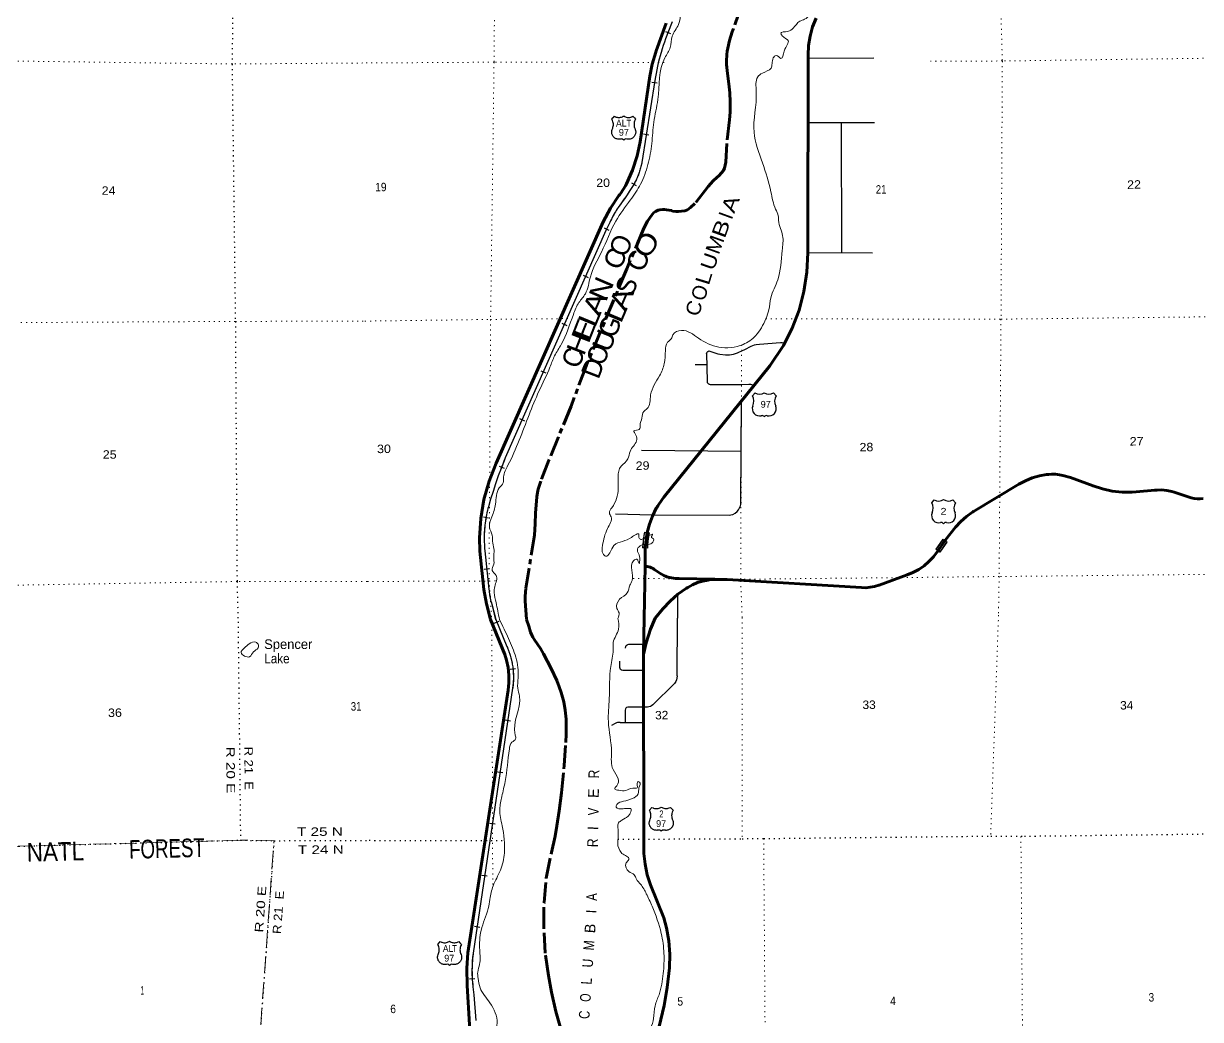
# Model space of a CAD drawing. Header units: feet. Extents: x -3 to 248627, y 0 to 184934.
# Drawn here: x 178981 to 203320, y 38384 to 58991 of the extents above; entities that cross this region are included whole.
import ezdxf
from ezdxf.enums import TextEntityAlignment as Align

# ---------------------------------------------------------------- set-up
doc = ezdxf.new("R2010")
doc.units = ezdxf.units.FT
doc.header["$LTSCALE"] = 70
doc.header["$PDMODE"] = 32
doc.header["$PDSIZE"] = 35
for name, pattern in [('DOT_DASHED', [7.7, 5, -1.2, 0.3, -1.2]), ('DOTTED', [1.5, 0.3, -1.2]), ('LONG_DASH_SHORT_DASH', [9.9, 6, -1.2, 1.5, -1.2])]:
    doc.linetypes.add(name, pattern=pattern)
for name, color, linetype, lineweight in [('11', 7, 'LONG_DASH_SHORT_DASH', 60), ('16', 7, 'Continuous', 25), ('20', 7, 'Continuous', 70), ('29', 7, 'Continuous', 25), ('34', 7, 'Continuous', 25), ('39', 7, 'Continuous', 13), ('44', 7, 'DOT_DASHED', 13), ('57', 7, 'Continuous', 13), ('6', 7, 'DOTTED', 25), ('7', 7, 'DOTTED', 13)]:
    doc.layers.add(name, color=color, linetype=linetype, lineweight=lineweight)
for name, color, linetype in [('12', 7, 'Continuous'), ('41', 7, 'Continuous'), ('55', 7, 'Continuous')]:
    doc.layers.add(name, color=color, linetype=linetype)

msp = doc.modelspace()

# ---------------------------------------------------------------- linework, layer by layer
at = {"layer": '11'}
for points in [[(194060.36, 60014.56), (193636.26, 58818.66), (193577.24, 58638.53), (193544.44, 58483.63)], [(193544.44, 58483.63), (193533.14, 58416.74), (193526.26, 58346.54), (193523.9, 58313.51), (193521.15, 58246.66), (193519.78, 58197.31), (193521.15, 58139.31), (193523.71, 58088.76), (193524.1, 58078.14), (193530.78, 58015.61), (193575.99, 57679.39), (193588.07, 57553.33), (193594.06, 57372.67), (193594.06, 57328.63), (193595.23, 57158.36), (193581.78, 56999.71), (193525.39, 56505.71), (193504.96, 56121.91), (193494.35, 56059.39), (193478.67, 55997.02), (193454.26, 55951.64), (193366.23, 55849.4), (193315.52, 55802.6), (193240.85, 55732.6), (193141.67, 55621.96), (192866.71, 55270.15), (192777.1, 55185.21), (192714.22, 55138.02), (192654.48, 55116), (192588.38, 55106.09), (192528.32, 55101.45), (192468.58, 55101.45), (192403.34, 55111.67), (192380.9, 55118.68), (192275.62, 55134.87), (192238.64, 55141.49), (192195.64, 55141.49), (192142.77, 55134.87), (192103.79, 55127.8), (192092.47, 55122.28), (192049.24, 55104.19), (192011.11, 55072.34), (191964.74, 55021.21), (191883.78, 54904.03), (191843.86, 54828.61), (191797.01, 54724.07)], [(191797.01, 54724.07), (191456.18, 53914.62), (190613.56, 51901.18), (190305.44, 51076.93)], [(190305.44, 51076.93), (189844.56, 49953.49), (189680.4, 49523.29), (189622.76, 49358.08), (189607.13, 49289.64), (189594.41, 49194.77), (189570.96, 48858.43), (189563.14, 48639.41), (189547.51, 48404.76), (189367.71, 47301.87), (189354.04, 47139.57), (189352.08, 47035.92), (189379.06, 46663.75)], [(189741.19, 40284.87), (189744.43, 40801.24), (189790.88, 41307.1), (189896.9, 41839.65), (189972.55, 42175.47), (190012.76, 42391.21), (190056.27, 42697.95), (190103.46, 43071.52), (190158.96, 43636.87), (190194.9, 44111.63), (190206.12, 44292.87), (190201.94, 44600.19), (190181.18, 44786.48), (190153.24, 44953.57), (190098.87, 45150.98), (190060.77, 45264.97), (190008.15, 45399.91), (189894.65, 45644.34), (189737.39, 45948.59), (189673.55, 46062.36), (189550.17, 46238.55), (189516.67, 46291.77), (189495.64, 46332.68), (189467.9, 46400.24), (189428.36, 46520.05), (189379.66, 46662)], [(190096.88, 38165.58), (189989.41, 38549.72), (189899.6, 38946.23), (189834.52, 39295.36), (189771.5, 39756.36), (189741.19, 40284.87)]]:
    msp.add_lwpolyline(points, dxfattribs=at)
at = {"layer": '16'}
for p, q in [((191392.96, 57077.4), (191392.37, 57076.98)), ((191392.65, 57077.18), (191392.37, 57076.98)), ((194056.61, 51288.04), (194107.92, 51346.8)), ((194299.68, 51352.77), (194299.4, 51352.57)), ((194491.77, 51346.89), (194543.16, 51288.04)), ((197764.67, 49076.09), (197815.98, 49134.85)), ((198007.74, 49140.82), (198007.46, 49140.62)), ((198199.83, 49134.94), (198251.22, 49076.09)), ((192169.45, 42779.1), (192168.86, 42778.68)), ((187792.04, 40002.3), (187791.45, 40001.88))]:
    msp.add_line(p, q, dxfattribs=at)
for points in [[(191149.31, 57012.15), (191171.04, 57037.03), (191179.09, 57046.24), (191200.9, 57071.22)], [(191154.22, 56800.49), (191165.11, 56825.95), (191171.06, 56844.24), (191175.9, 56866.97), (191178.35, 56890.08), (191178.36, 56913.33), (191175.94, 56936.44), (191171.12, 56959.18), (191163.95, 56981.29), (191161.4, 56987.03), (191149.31, 57012.15)], [(191200.9, 57071.22), (191225.85, 57059.5), (191235.62, 57055.74), (191254.02, 57050.8), (191272.85, 57047.81), (191291.88, 57046.8), (191310.91, 57047.79), (191329.74, 57050.76), (191348.15, 57055.68), (191365.94, 57062.51), (191382.93, 57071.15), (191392.34, 57076.96)], [(191392.96, 57077.4), (191409.48, 57067.6), (191426.75, 57059.67), (191444.75, 57053.59), (191463.29, 57049.43), (191482.16, 57047.22), (191501.16, 57047.01), (191520.07, 57048.77), (191538.7, 57052.51), (191556.84, 57058.17), (191559.74, 57059.42), (191584.74, 57071.3)], [(191584.74, 57071.3), (191606.57, 57046.3), (191614.3, 57037.45), (191636.39, 57012.15)], [(191636.39, 57012.15), (191624.42, 56987.45), (191617.63, 56969.55), (191611.71, 56947.07), (191608.17, 56924.1), (191607.05, 56900.88), (191608.37, 56877.68), (191612.1, 56854.74), (191618.21, 56832.31), (191620.7, 56825.91), (191631.51, 56800.42)], [(191330.58, 56599.67), (191306.57, 56596.08), (191300.6, 56595.58), (191284.75, 56595.9), (191269.03, 56597.89), (191253.6, 56601.5), (191238.63, 56606.71), (191224.29, 56613.45), (191210.73, 56621.66), (191198.1, 56631.23), (191186.54, 56642.08), (191176.18, 56654.07), (191167.13, 56667.08), (191159.49, 56680.97), (191153.35, 56695.58), (191148.76, 56710.75), (191145.79, 56726.32), (191144.45, 56742.11), (191144.78, 56757.96), (191146.76, 56773.68), (191147.29, 56775.95), (191154.22, 56800.49)], [(191631.51, 56800.42), (191638.33, 56775.91), (191639.5, 56770.36), (191641.13, 56754.6), (191641.11, 56738.75), (191639.42, 56722.99), (191636.1, 56707.49), (191631.18, 56692.43), (191624.71, 56677.96), (191616.77, 56664.25), (191607.43, 56651.44), (191596.81, 56639.68), (191585.01, 56629.09), (191572.17, 56619.8), (191558.44, 56611.89), (191543.95, 56605.47), (191528.87, 56600.6), (191513.36, 56597.33), (191497.59, 56595.7), (191481.74, 56595.72), (191478.74, 56596.04), (191454.94, 56599.7)], [(191392.87, 56578.36), (191367.73, 56599.03), (191366.9, 56599.4), (191361.65, 56601.12), (191356.57, 56602.21), (191330.58, 56599.67)], [(191454.94, 56599.7), (191428.74, 56602.1), (191427.51, 56601.93), (191422.18, 56600.58), (191417.73, 56598.93), (191392.87, 56578.36)], [(191925.8, 42713.85), (191947.53, 42738.73), (191955.58, 42747.94), (191977.39, 42772.92)], [(191930.71, 42502.19), (191941.6, 42527.65), (191947.55, 42545.94), (191952.39, 42568.67), (191954.84, 42591.78), (191954.85, 42615.03), (191952.43, 42638.14), (191947.61, 42660.88), (191940.44, 42682.99), (191937.89, 42688.73), (191925.8, 42713.85)], [(191977.39, 42772.92), (192002.34, 42761.2), (192012.11, 42757.44), (192030.51, 42752.5), (192049.34, 42749.51), (192068.37, 42748.5), (192087.4, 42749.49), (192106.23, 42752.46), (192124.64, 42757.38), (192142.43, 42764.21), (192159.42, 42772.85), (192168.83, 42778.66)], [(192169.45, 42779.1), (192185.97, 42769.3), (192203.24, 42761.37), (192221.24, 42755.29), (192239.78, 42751.13), (192258.65, 42748.92), (192277.65, 42748.71), (192296.56, 42750.47), (192315.19, 42754.21), (192333.33, 42759.87), (192336.23, 42761.12), (192361.23, 42773)], [(192361.23, 42773), (192383.06, 42748), (192390.79, 42739.15), (192412.88, 42713.85)], [(192412.88, 42713.85), (192400.91, 42689.15), (192394.12, 42671.25), (192388.2, 42648.77), (192384.66, 42625.8), (192383.54, 42602.58), (192384.86, 42579.38), (192388.59, 42556.44), (192394.7, 42534.01), (192397.19, 42527.61), (192408, 42502.12)], [(192107.07, 42301.37), (192083.06, 42297.78), (192077.09, 42297.28), (192061.24, 42297.6), (192045.52, 42299.59), (192030.09, 42303.2), (192015.12, 42308.41), (192000.78, 42315.15), (191987.22, 42323.36), (191974.59, 42332.93), (191963.03, 42343.78), (191952.67, 42355.77), (191943.62, 42368.78), (191935.98, 42382.67), (191929.84, 42397.28), (191925.25, 42412.45), (191922.28, 42428.02), (191920.94, 42443.81), (191921.27, 42459.66), (191923.25, 42475.38), (191923.78, 42477.65), (191930.71, 42502.19)], [(192408, 42502.12), (192414.82, 42477.61), (192415.99, 42472.06), (192417.62, 42456.3), (192417.6, 42440.45), (192415.91, 42424.69), (192412.59, 42409.19), (192407.67, 42394.13), (192401.2, 42379.66), (192393.26, 42365.95), (192383.92, 42353.14), (192373.3, 42341.38), (192361.5, 42330.79), (192348.66, 42321.5), (192334.93, 42313.59), (192320.44, 42307.17), (192305.36, 42302.3), (192289.85, 42299.03), (192274.08, 42297.4), (192258.23, 42297.42), (192255.23, 42297.74), (192231.43, 42301.4)], [(192169.36, 42280.06), (192144.22, 42300.73), (192143.39, 42301.1), (192138.14, 42302.82), (192133.06, 42303.91), (192107.07, 42301.37)], [(192231.43, 42301.4), (192205.23, 42303.8), (192204, 42303.63), (192198.67, 42302.28), (192194.22, 42300.63), (192169.36, 42280.06)], [(187548.39, 39937.05), (187570.12, 39961.93), (187578.17, 39971.14), (187599.98, 39996.12)], [(187553.3, 39725.39), (187564.19, 39750.85), (187570.14, 39769.14), (187574.98, 39791.87), (187577.43, 39814.98), (187577.44, 39838.23), (187575.02, 39861.34), (187570.2, 39884.08), (187563.03, 39906.19), (187560.48, 39911.93), (187548.39, 39937.05)], [(187599.98, 39996.12), (187624.93, 39984.4), (187634.7, 39980.64), (187653.1, 39975.7), (187671.93, 39972.71), (187690.96, 39971.7), (187709.99, 39972.69), (187728.82, 39975.66), (187747.23, 39980.58), (187765.02, 39987.41), (187782.01, 39996.05), (187791.42, 40001.86)], [(187792.04, 40002.3), (187808.56, 39992.5), (187825.83, 39984.57), (187843.83, 39978.49), (187862.37, 39974.33), (187881.24, 39972.12), (187900.24, 39971.91), (187919.15, 39973.67), (187937.78, 39977.41), (187955.92, 39983.07), (187958.82, 39984.32), (187983.82, 39996.2)], [(187983.82, 39996.2), (188005.65, 39971.2), (188013.38, 39962.35), (188035.47, 39937.05)], [(188035.47, 39937.05), (188023.5, 39912.35), (188016.71, 39894.45), (188010.79, 39871.97), (188007.25, 39849), (188006.13, 39825.78), (188007.45, 39802.58), (188011.18, 39779.64), (188017.29, 39757.21), (188019.78, 39750.81), (188030.59, 39725.32)], [(187729.66, 39524.57), (187705.65, 39520.98), (187699.68, 39520.48), (187683.83, 39520.8), (187668.11, 39522.79), (187652.68, 39526.4), (187637.71, 39531.61), (187623.37, 39538.35), (187609.81, 39546.56), (187597.18, 39556.13), (187585.62, 39566.98), (187575.26, 39578.97), (187566.21, 39591.98), (187558.57, 39605.87), (187552.43, 39620.48), (187547.84, 39635.65), (187544.87, 39651.22), (187543.53, 39667.01), (187543.86, 39682.86), (187545.84, 39698.58), (187546.37, 39700.85), (187553.3, 39725.39)], [(188030.59, 39725.32), (188037.41, 39700.81), (188038.58, 39695.26), (188040.21, 39679.5), (188040.19, 39663.65), (188038.5, 39647.89), (188035.18, 39632.39), (188030.26, 39617.33), (188023.79, 39602.86), (188015.85, 39589.15), (188006.51, 39576.34), (187995.89, 39564.58), (187984.09, 39553.99), (187971.25, 39544.7), (187957.52, 39536.79), (187943.03, 39530.37), (187927.95, 39525.5), (187912.44, 39522.23), (187896.67, 39520.6), (187880.82, 39520.62), (187877.82, 39520.94), (187854.02, 39524.6)], [(187791.95, 39503.26), (187766.81, 39523.93), (187765.98, 39524.3), (187760.73, 39526.02), (187755.65, 39527.11), (187729.66, 39524.57)], [(187854.02, 39524.6), (187827.82, 39527), (187826.59, 39526.83), (187821.26, 39525.48), (187816.81, 39523.83), (187791.95, 39503.26)]]:
    msp.add_lwpolyline(points, dxfattribs=at)
for centre, radius, start, end in [((193863.63, 51177.41), 222.05, 332.97043, 29.75871), ((194199, 51504.46), 182.07, 239.97227, 303.45418), ((194400.78, 51503.96), 181.52, 236.33975, 300.08743), ((194400.77, 51504.46), 182.07, 236.54582, 236.59441), ((194736.13, 51177.41), 222.05, 150.24129, 207.02957), ((194202.82, 51022.51), 151.42, 159.09177, 283.81923), ((194396.94, 51022.51), 151.42, 256.18077, 20.90823), ((197571.69, 48965.46), 222.05, 332.97043, 29.75871), ((197907.06, 49292.51), 182.07, 239.97227, 303.45418), ((198108.84, 49292.01), 181.52, 236.33975, 300.08743), ((198108.83, 49292.51), 182.07, 236.54582, 236.59441), ((198444.19, 48965.46), 222.05, 150.24129, 207.02957), ((197910.88, 48810.56), 151.42, 159.09177, 283.81923), ((198105, 48810.56), 151.42, 256.18077, 20.90823)]:
    msp.add_arc(centre, radius, start, end, dxfattribs=at)
for centre, major_axis, start_param, end_param in [((194258.16, 50823.69), (-19.56, 51.67), 4.95877769, 6.28318531), ((194341.61, 50823.69), (19.56, 51.67), 0, 1.32637542), ((197966.22, 48611.74), (-19.56, 51.67), 4.95877769, 6.28318531), ((198049.67, 48611.74), (19.56, 51.67), 0, 1.32637542)]:
    msp.add_ellipse(centre, major_axis=major_axis, ratio=0.929097, start_param=start_param, end_param=end_param, dxfattribs=at)
at = {"layer": '20'}
msp.add_line((191814.12, 46684.33), (191834.89, 47760.65), dxfattribs=at)
for points in [[(188635.39, 46657.51), (188553.16, 46984.71), (188501.11, 47279.89), (188418, 48070.29), (188410.48, 48349.3), (188435.21, 48747.02), (188501.37, 49139.97), (188608.24, 49523.85), (188754.66, 49894.46), (190970.03, 54885.6), (191118.24, 55167.06), (191295.01, 55431.41), (191313.77, 55456.25), (191330.01, 55481.41), (191428.81, 55634.47), (191451.24, 55674.6), (191576.48, 55959.43), (191671.26, 56255.8), (191731.97, 56543.99), (191932.76, 57898.42), (191980.39, 58149.95), (192054.05, 58395.12), (192066.34, 58428.63), (192268.93, 58995.27)], [(191834.89, 47760.65), (191839.63, 48132.5), (191858.68, 48312.82), (191877.52, 48460.9), (191923.08, 48633.62), (191986.44, 48800.64), (192066.92, 48960.12), (192067.24, 48960.67), (192081.8, 48985.61), (192098.96, 49010.67), (192191.16, 49145.31), (192225.29, 49188.59), (194417.79, 51909.33), (194697.01, 52327.37), (194877.08, 52685.97), (195018.68, 53061.43), (195120.25, 53449.63), (195180.69, 53846.32), (195199.34, 54247.16), (195197.96, 54329.81), (195206.81, 58336.44), (195217.36, 58533.45), (195248.44, 58728.28), (195299.72, 58918.79), (195370.63, 59102.89)], [(193319.47, 47485.28), (193403.67, 47489.5), (193530.61, 47485.73), (196307.83, 47320.24), (196400.01, 47318.06), (196491.91, 47325.52), (196582.53, 47342.54), (196670.87, 47368.95), (196674.26, 47370.16), (197251.77, 47580.69), (197375.34, 47632.03), (197492.87, 47696), (197603.07, 47771.91), (197704.73, 47858.92), (197796.74, 47956.08), (197875.7, 48058.86), (198039.04, 48292.87), (198048.6, 48306.56), (198254.83, 48567.68), (198361.91, 48686.18), (198480.79, 48792.84), (198610.17, 48886.49), (198625.79, 48896.46), (199561.06, 49459.39), (199698.72, 49532.02), (199843.21, 49589.85), (199992.95, 49632.26), (200133.3, 49656.54), (200158.14, 49660.16), (200183.3, 49662.29), (200241.1, 49667.2), (200324.18, 49665.54), (200406.63, 49655.21), (200473.13, 49640.33), (200629.8, 49595.12), (201099.64, 49423.45), (201295.64, 49359.95), (201497.2, 49317.28), (201702.12, 49295.92), (201908.14, 49296.09), (201987.27, 49301.9), (202376.27, 49336.11), (202401.41, 49338.32), (202426.27, 49338.68), (202512.09, 49339.91), (202622.47, 49329.91), (202731.2, 49308.43), (202775.65, 49296.16), (203130.85, 49176.36), (203190.75, 49163.76), (203251.64, 49157.49), (203312.86, 49157.62), (203373.72, 49164.14)], [(193319.47, 47485.28), (193269.47, 47493.32), (192542.96, 47505.67), (192463.15, 47508.06), (192384.02, 47518.78), (192309.12, 47537.07), (192284.04, 47544.82), (192259.12, 47555.66), (192223.51, 47571.14), (192139.69, 47616.78), (192055.08, 47675.05), (192025.53, 47695.57), (191998.9, 47714.07), (191970.49, 47729.67), (191940.59, 47742.22), (191909.55, 47751.58), (191877.71, 47757.65), (191845.4, 47760.35), (191834.89, 47760.65)], [(192044.47, 46686.26), (192204.58, 46880.2), (192351.46, 47039.9), (192514.23, 47183.37), (192691.11, 47309.04), (192715.43, 47324.23), (192815.64, 47378.55), (192920.97, 47422.1), (193030.29, 47454.39), (193142.37, 47475.09), (193160.82, 47477.34), (193319.47, 47485.28)], [(186214.5, 31915.08), (186545.2, 32506.04), (186646.52, 32726.22), (186724.26, 32955.78), (186775.81, 33181.94), (187059.09, 34813.76), (187111.93, 35060.7), (187190.28, 35300.76), (187220.89, 35376.34), (188115.63, 37700.77), (188162.15, 37851.15), (188192.69, 38005.56), (188206.93, 38162.32), (188207.09, 38272.7), (188152.91, 39090.52), (188145.5, 39445.24), (188170.16, 39760.36), (189002.46, 45197.36), (189018.72, 45352.49), (189018.68, 45508.47), (189002.33, 45663.59), (188969.86, 45816.14), (188931.57, 45937.81), (188635.39, 46657.51)], [(191800.59, 45934.89), (191859.44, 46179.7), (191948.74, 46459.75), (192044.47, 46686.26)], [(191800.59, 45934.89), (191801.04, 45959.89), (191814.12, 46684.33)], [(191277.82, 34672.19), (192227.73, 38675.21), (192294.72, 39042.85), (192341.34, 39455.86), (192348.91, 39733.11), (192327.46, 40009.63), (192277.22, 40282.39), (192219.12, 40488.38), (191945.09, 41168.9), (191878.1, 41379.8), (191833.52, 41596.54), (191811.85, 41816.75), (191809.85, 41943.8), (191800.59, 45934.89)]]:
    msp.add_lwpolyline(points, dxfattribs=at)
at = {"layer": '29'}
for p, q in [((195203.47, 58274.03), (196565.16, 58279.15)), ((195203.74, 56944.97), (196581.84, 56940.19)), ((195887.66, 56942.6), (195894.55, 54252.25)), ((195197.8, 54256.21), (196540.82, 54248.58)), ((193108.2, 52164.15), (193116.13, 51588.71)), ((193112.28, 51928.06), (192872.71, 51926.65)), ((193816.25, 49088.58), (193827.04, 51177.16)), ((191763.07, 50163.3), (193822.09, 50144.79)), ((192503.92, 47175.75), (192506.24, 46690.22)), ((191802.02, 46143.63), (191491.23, 46139.34)), ((191314.98, 45667.3), (191312.56, 45797.24)), ((191797.5, 45607.87), (191375.76, 45604.42)), ((191316.15, 44531.59), (191802.24, 44527.51))]:
    msp.add_line(p, q, dxfattribs=at)
for points in [[(193108.2, 52164.15), (193114.98, 52186.85), (193131.51, 52205.22), (193149.88, 52216.25), (193175.59, 52214.41), (193339.04, 52159.28), (193377.61, 52151.93), (193498.82, 52139.06), (193579.63, 52137.23), (193662.27, 52150.09), (193744.92, 52175.82), (193774.3, 52188.68), (193901.03, 52249.33), (194031.42, 52315.49), (194099.38, 52341.22), (194130.6, 52350.41), (194200.39, 52357.76), (194635.65, 52392.67), (194666.87, 52390.84), (194723.78, 52380.67)], [(193116.13, 51588.71), (193120.95, 51565.68), (193127.38, 51553.73), (193136.1, 51545.46), (193144.83, 51538.11), (193158.6, 51530.76), (193167.78, 51527.09), (193183.41, 51524.81)], [(193183.41, 51524.81), (193833.95, 51524.39), (193981.54, 51526.95)], [(193981.54, 51526.95), (194012.15, 51526.17), (194038.78, 51521.58), (194062.65, 51515.14), (194089.28, 51502.28)], [(193571.38, 48818.79), (193609.92, 48823.74), (193646.65, 48834.76), (193700.82, 48858.65), (193738.48, 48891.74), (193766.94, 48932.16), (193786.23, 48967.08), (193804.59, 49009.35), (193811.94, 49038.76), (193816.25, 49088.58)], [(191223.74, 48844.87), (191983.15, 48825.8), (193571.38, 48818.79)], [(192495.77, 45494.32), (192495.77, 45494.32), (192506.24, 46690.22)], [(191491.23, 46139.34), (191472.18, 46135.3), (191461.9, 46130.73), (191442.48, 46118.15), (191437.91, 46111.3), (191429.92, 46098.72), (191420.9, 46068.17)], [(191375.76, 45604.42), (191348.81, 45612.92), (191329.39, 45626.63), (191320.25, 45642.64), (191314.98, 45667.3)], [(192495.77, 45494.32), (192491.68, 45443.16), (192483.11, 45408.29), (192471.12, 45376.86), (192441.98, 45335.13), (191996.49, 44893.91), (191966.8, 44873.35), (191943.94, 44861.91), (191914.25, 44852.77), (191886.82, 44848.19), (191478.23, 44845.09), (191453.9, 44840.2), (191436.76, 44827.61), (191427.63, 44811.62), (191421.63, 44780.82), (191419.99, 44530.72)], [(191316.15, 44531.59), (191283.13, 44529.86), (191261.42, 44525.29), (191242, 44519.57), (191213.45, 44507), (191141.18, 44468.2)]]:
    msp.add_lwpolyline(points, dxfattribs=at)
at = {"layer": '34', "lineweight": 13}
for p, q in [((192381.62, 58990.63), (192259.16, 58674.12)), ((192036.41, 57812.25), (191766.9, 56116.46)), ((188519.44, 48083.75), (188605.21, 47284.83)), ((188662.7, 46973.82), (188744.1, 46655.47)), ((188745.59, 46658.94), (188975.61, 46102.6)), ((189095.22, 45237.75), (188277.87, 39757.58))]:
    msp.add_line(p, q, dxfattribs=at)
at = {"layer": '34'}
for p, q in [((192256.93, 58823.86), (192360.09, 58783.95)), ((191977.05, 57779.61), (192086.29, 57762.25)), ((191804.05, 56707.69), (191913.29, 56690.32)), ((191555.33, 55691.7), (191651.77, 55637.54)), ((190989.09, 54764.06), (191088.54, 54715.65)), ((190555.55, 53781.21), (190656.69, 53736.44)), ((190113.66, 52789.4), (190214.81, 52744.63)), ((189682.05, 51807.89), (189783.2, 51763.12)), ((189240.17, 50816.08), (189341.31, 50771.31)), ((188815.66, 49829.08), (188918.66, 49788.76)), ((188490.08, 48782.72), (188599.15, 48764.3)), ((188506.8, 47700.3), (188616.78, 47712.11)), ((188715.23, 46585.64), (188817.45, 46627.9)), ((189045.99, 45629.99), (189155.87, 45642.62)), ((188943.11, 44580.56), (189052.51, 44564.25)), ((188780.36, 43507.04), (188889.76, 43490.72)), ((188624.77, 42446.17), (188734.17, 42429.86)), ((188462.02, 41372.65), (188571.42, 41356.33)), ((188306.44, 40311.78), (188415.84, 40295.46)), ((188203.23, 39221.81), (188313.62, 39228.68))]:
    msp.add_line(p, q, dxfattribs=at)
for points in [[(192394.31, 59024.14), (192382.65, 58990.25), (192260.19, 58673.73), (192235.9, 58606.58), (192211.56, 58536.36), (192188.37, 58465.1), (192166.5, 58394.08), (192145.85, 58322.44), (192126.82, 58250.13), (192108.69, 58178.1), (192091.77, 58105.47), (192076.49, 58032.17), (192062.1, 57959.16), (192048.98, 57885.96), (192037.5, 57812.08), (191767.98, 56116.27), (191765.32, 56101.9), (191760.35, 56077.52), (191754.99, 56053.36), (191749.26, 56029.11), (191743.04, 56005.16), (191736.43, 55981.12), (191729.33, 55957.38), (191721.93, 55933.67), (191714.15, 55910.19), (191705.86, 55886.68), (191697.1, 55863.49), (191688.09, 55840.45), (191678.56, 55817.38), (191668.76, 55794.66), (191658.51, 55772.05), (191647.71, 55749.62), (191636.74, 55727.46), (191625.33, 55705.4), (191613.36, 55683.54), (191601.23, 55661.93), (191588.73, 55640.55), (191575.68, 55619.35), (191520.98, 55534.23), (191464.54, 55448.89), (191406.67, 55364.57), (191346.55, 55281.16), (191338.17, 55270.2), (191317.21, 55241.8), (191297, 55213.06), (191277.15, 55184.17), (191257.7, 55154.65), (191238.88, 55125.09), (191220.54, 55095.09), (191202.83, 55064.58), (191185.59, 55034.09), (191168.81, 55003.18), (191152.7, 54971.74), (191137.03, 54940.34), (191121.92, 54908.69), (191107.45, 54876.5), (191026.27, 54709.73), (188942.96, 50003.32), (188918.44, 49941.89), (188857.53, 49786.25), (188799.13, 49628.92), (188744.17, 49469.61), (188691.32, 49310.7), (188641.24, 49151.02), (188594.61, 48989.37), (188585.62, 48955.04), (188575.22, 48912.54), (188565.36, 48869.58), (188556.52, 48826.73), (188548.22, 48783.41), (188540.93, 48740.21), (188534.16, 48696.8), (188528.13, 48653.47), (188522.91, 48609.72), (188518.7, 48566.06), (188514.98, 48522.46), (188512.06, 48478.43), (188509.87, 48434.71), (188508.46, 48390.84), (188508.07, 48346.81), (188508.16, 48303.08), (188509.02, 48259.16)], [(188509.02, 48259.19), (188510.91, 48215.12), (188513.28, 48171.37), (188516.4, 48127.69), (188520.53, 48083.86), (188606.3, 47284.95), (188609.38, 47255.44), (188613.16, 47223.9), (188617.53, 47192.32), (188622.63, 47160.77), (188628.06, 47129.48), (188634.05, 47098.17), (188640.79, 47066.87), (188647.85, 47035.84), (188655.43, 47004.97), (188663.76, 46974.1), (188744.99, 46658.45)], [(188745.02, 46658.36), (188976.62, 46103.03), (188987.67, 46077.76), (188998.1, 46052.35), (189008.09, 46026.76), (189017.85, 46000.9), (189026.98, 45974.92), (189035.61, 45948.89), (189044.01, 45922.59), (189051.77, 45896.17), (189059.04, 45869.71), (189065.94, 45842.92), (189072.27, 45816.23), (189078.33, 45789.4), (189083.8, 45762.31), (189088.7, 45735.32), (189093.19, 45708.14), (189097.31, 45680.98), (189100.86, 45653.56), (189103.99, 45626.3), (189106.56, 45598.78), (189108.7, 45571.44), (189110.41, 45543.89), (189111.56, 45516.44), (189112.21, 45488.94), (189112.51, 45461.45), (189112.16, 45433.86), (189111.47, 45406.28), (189110.22, 45378.8), (189108.61, 45351.33), (189106.3, 45323.89), (189103.63, 45296.48), (189100.55, 45269.23), (189096.98, 45241.91), (189096.31, 45237.58), (188278.96, 39757.43), (188276.89, 39741.3), (188271.14, 39693.15), (188266.31, 39644.55), (188262.57, 39596.08), (188259.38, 39547.68), (188257.1, 39498.82), (188255.61, 39450.34), (188254.98, 39401.69), (188255.5, 39352.89), (188256.53, 39304.42), (188258.43, 39255.79), (188261.47, 39207), (188265.03, 39158.57), (188269.42, 39110.23), (188274.95, 39061.74), (188291.89, 38893.01), (188337.64, 38362.56)]]:
    msp.add_lwpolyline(points, dxfattribs=at)
at = {"layer": '34', "lineweight": 13}
for points in [[(191106.45, 54876.97), (191025.27, 54710.19), (188941.95, 50003.75)], [(188273.86, 39061.62), (188290.79, 38892.91), (188336.54, 38362.49)]]:
    msp.add_lwpolyline(points, dxfattribs=at)
for centre, radius, start, end in [((196262.53, 57179.73), 4273.19, 159.53026, 171.48778), ((190368.75, 56372.1), 1421.33, 328.04918, 349.63861), ((186600.63, 58743.3), 5873.44, 323.88947, 327.87439), ((192949.94, 54060.78), 2016.09, 142.72454, 156.11899), ((197847.08, 46377.42), 9615.17, 157.84294, 164.23579), ((191023.59, 48334.88), 2516.71, 164.91964, 185.72677), ((190424.34, 47460.28), 1827.57, 185.50887, 195.43688), ((187535.1, 45462.68), 1576.25, 351.79597, 23.95231), ((191043.42, 39393.66), 2789.39, 172.50337, 186.83638)]:
    msp.add_arc(centre, radius, start, end, dxfattribs=at)
at = {"layer": '39'}
for points in [[(199597.54, 67325.31), (199319.05, 66651.84), (199259.32, 66493.71), (199157.69, 66431.53), (199030.38, 66340.71), (198987.87, 66235.25), (198920.6, 66165.61), (198891.27, 65995.92), (198854.16, 65809.99), (198804.02, 65680.23), (198710.35, 65505.4), (198758.26, 65292.75), (198809.86, 65100.3), (198772.28, 64942.56), (198403.73, 64118.5), (198066.15, 63605.12), (197772.3, 63124.73), (197296.41, 62455.89), (197056.93, 62093.25), (196905, 61792.55), (196838.82, 61658.48), (196726.09, 61656.53), (196678.13, 61635.56), (196728.56, 61511.56), (196788.14, 61323.28), (196726.4, 61165.12), (196566.96, 60832.06), (195978.63, 60145.17), (195574.5, 59755.51), (195472.5, 59596.65), (195350.03, 59457.58), (195242.04, 59177.78), (195134.99, 59079.25), (195035.03, 59037.24), (194900.48, 58897.96), (194780.87, 58827.41), (194644.61, 58788.8), (194669.65, 58736.87), (194792.07, 58642.32), (194711.3, 58419.38), (194645.39, 58269.2), (194543.72, 58327.86), (194486.17, 58278.53), (194439.48, 58064.23), (194259.96, 57964.45), (194164.64, 57886.27), (194133.55, 57583.63), (194087.48, 56740.99), (194263.37, 56107.61), (194438.7, 55506.45), (194533.37, 55149.6), (194588.03, 55013.6), (194593.64, 54921.05), (194636.84, 54748.6), (194679.57, 54604.33), (194668.74, 54293.99), (194578.37, 53688.23), (194435.72, 53315.18), (194395.61, 53068.78), (194330.33, 52882.36), (194118.89, 52528.27), (193864.19, 52350.65), (193357.76, 52293.54), (192939.81, 52479.64), (192586.69, 52642.7), (192411.06, 52551.04), (192376.2, 52469.88), (192300.94, 52396.07), (192255.51, 52226.11), (192231.99, 51951.8), (192135.52, 51704.42), (191949, 51306.44), (191873.34, 51019.15), (191805.8, 50965.61), (191769.88, 50828.04), (191730.14, 50678.32), (191715.48, 50593.47), (191603.24, 50563.33), (191645, 50475.44), (191659.14, 50354.85), (191525.89, 50139.06), (191480.22, 49983.19), (191337.86, 49829.67), (191281.26, 49369.5), (191147.07, 48972.43), (191096.51, 48866.83), (191130.09, 48786.85), (191057.78, 48539.89), (190954.97, 48191.71), (190965.97, 48018.69), (191019.13, 47971.28), (191188.54, 48191.73), (191368.33, 48275.4), (191552.15, 48359.14), (191647.74, 48421.22), (191695.84, 48434.14), (191705.2, 48357.77)], [(192594.65, 59919.97), (192624.8, 59869.55), (192586.27, 59530.53), (192527.01, 58967.4), (192394.65, 58725.7), (192354.37, 58495.51), (192245.05, 58284), (192098.68, 57419.48), (192014.1, 56946.74), (191973.19, 56511.01), (191892.09, 56070.56), (191741.49, 55667.04), (191528.56, 55339.02), (191231.4, 54903.08), (190932.23, 54261.47), (190703.34, 53749.98), (190599.17, 53399.66), (190466.81, 53218.39), (190351.72, 52970.93), (190099.95, 52350.85), (189964.72, 52117.78), (189866.88, 51878.96), (189640.22, 51383.25), (189435.11, 50894.33), (188997.83, 49849.55), (188909.28, 49610.36), (188899.33, 49485.32), (188820.52, 49383.26), (188741.67, 49047.57), (188665.61, 48784.43), (188616.97, 48566.08), (188672.05, 48405.91), (188682.98, 48236.93), (188713.56, 48096.48), (188704.15, 47939.22), (188706.41, 47806.34), (188672.37, 47676.86), (188753.36, 47571.5), (188724.59, 47341.31), (188716.41, 47218.43), (188753.36, 47010.42), (188822.86, 46659.45)], [(191787.58, 48213.32), (191760.27, 48197.6), (191676.97, 48123.66), (191686.25, 48051.31), (191724.61, 47927.11), (191710.35, 47818.11), (191664.56, 47905.93), (191596.6, 47876.56), (191559.63, 47682.57), (191567.36, 47465.2), (191520.69, 47367.72), (191466.94, 47213.72), (191308.17, 47078.05), (191251, 46887.74), (191296.86, 46795.89), (191272.8, 46680.2)], [(191705.2, 48357.77), (191746.14, 48318.2), (191799.71, 48334.62)], [(191799.71, 48334.62), (191966.66, 48418.09), (191990.21, 48425.23), (191967.01, 48354.25), (192007.75, 48326.76), (192008.44, 48286.49), (191787.57, 48213.32)], [(188822.86, 46659.45), (189011.54, 46264.8), (189161.1, 45879.88), (189210.62, 45455.44), (189201.28, 45235.75), (189237.51, 45071.01), (189148.96, 44268.15), (189158, 44187.68), (189082.41, 44122.28), (189027.87, 43980.59), (188939.72, 43306.65), (188873.16, 42999.62), (188830.22, 42733.18), (188878.71, 42391.32), (188925.93, 41827.85), (188841.87, 41472.26), (188693.08, 41148.09), (188624.16, 40869.24), (188590.32, 40679.45), (188443.1, 40228.39), (188416.02, 39819.12), (188411.37, 39524.32), (188373.49, 39364.66), (188381.61, 39234.76), (188421.66, 39041.6), (188626.61, 38729.89), (188772.65, 38304.64), (188708.05, 38001.66), (188710.75, 37784.13), (188621.97, 37484.88), (188475.35, 37309.81), (188405.28, 37123.61), (188398.84, 36994.6), (188240.3, 36807.3), (188132.18, 36608.53), (188161.32, 36367.16), (188162.15, 35976.36), (187996.05, 35750.69), (187735.96, 35644.71), (187599.65, 35610.78), (187516.66, 35492.91), (187310.81, 34906.15), (187166.22, 34243.6), (187144.95, 34013.69), (187283.17, 33894.54), (187535.52, 33651.91), (187733.48, 33255.51), (187765.36, 32955.75), (187807.24, 32821.3), (187753.85, 32586.96), (187731.98, 32405.38), (187591.6, 32375.43), (187488.15, 32285.51), (187344.3, 32211.19), (186967.46, 32115.85), (186714.91, 32050.26), (186566.74, 32000.07), (186443.81, 31859.54), (186321.79, 31646.5), (186217.83, 31516.46)], [(191272.8, 46680.2), (191285.36, 46458.29), (191176.17, 46182.96), (191174.05, 46029.83), (191126.06, 45684.76), (191094.09, 45021.6), (191075.87, 44545.95), (191140.12, 43906.15), (191172.65, 43554.02), (191279.57, 43363.98), (191249.18, 43220.57), (191205.77, 43153.55), (191290.57, 43126.4), (191435.42, 43120.15), (191579.57, 43170.29), (191672.01, 43175.47), (191671.1, 43247.98), (191694.53, 43304.68), (191718.76, 43296.92), (191708.19, 43175.92), (191693.66, 43050.84), (191566.17, 42954.58), (191387.91, 42897.97), (191249.96, 42833.8), (191238.63, 42775.24), (191379.76, 42744.76), (191484.26, 42750.09), (191540.6, 42746.77), (191529.74, 42649.94), (191482.24, 42588.91), (191354.57, 42506.74), (191286.84, 42455.54), (191281.27, 42256.03), (191267.99, 42030.25), (191338.73, 41839.75), (191428.01, 41774.39), (191497.07, 41718.84), (191485.56, 41674.38), (191436.12, 41607.28), (191500.47, 41444.91), (191609.89, 41377.78), (191655.22, 41289.71), (191741.02, 41182), (191860.08, 40986.06), (191979.94, 40725.67), (192169.9, 40163.98), (192225.32, 39749.69), (192210.37, 39334.52), (192123.32, 38896.29), (192041.71, 38667.64), (192008.77, 38405.35), (191873.39, 37972.56), (191802.57, 37846.78), (191713.81, 37869.85), (191609.36, 37860.5), (191574.73, 37735.17), (191595.93, 37646.79), (191668.66, 37619.5), (191720.98, 37616.12), (191745.91, 37551.97), (191774.71, 37499.95), (191752.36, 37356.64), (191664.56, 36978.84), (191562.21, 36800.29), (191535.77, 36662.98), (191411.17, 36657.4), (191373.06, 36487.71), (191360.78, 36181.36), (191242.51, 35990.52), (191112.47, 35775.37), (191109.9, 35658.5), (191038.87, 35548.83), (190988.2, 35419.28), (191045.85, 35311.21), (190924.3, 35059.9), (190854.63, 34841.47), (190941.22, 34669.3), (190979.96, 34464.31), (190886.96, 34181.13), (190685.05, 33924.79), (190630.11, 33815.32), (190596.72, 33589.29), (190500.25, 33261.74), (190445.16, 33164.36), (190360.12, 33211.65), (190309.45, 33082.09), (190200.97, 32750.37), (190234.29, 32658.11), (190298.77, 32646.83), (190268.41, 32501.41), (190277.95, 32380.66), (190216.17, 32174.41), (190079.39, 31854.42), (190050.62, 31580.1), (189996.13, 31434.38), (189797.89, 31206.29), (189691.57, 31023.66)], [(183834.11, 46146.48), (183785.08, 46191.97), (183646.94, 46153.42), (183545.8, 46067.17), (183478.95, 45975.45), (183552.55, 45904.2), (183657.37, 45889.84), (183736.09, 45993.84), (183831.33, 46071.94), (183840.68, 46114.38), (183834.11, 46146.48)]]:
    msp.add_spline(points, degree=3, dxfattribs=at)
at = {"layer": '44'}
msp.add_lwpolyline([(155329.96, 9773.19), (157417.62, 9991.69), (162635.17, 10580.2), (167856.13, 11205.01), (168064.61, 15827.2), (168204.21, 20478.43), (168109.95, 22872.78), (167250.13, 25463.73), (167250.13, 25463.73), (172748.67, 25485.14), (178327.83, 25616.62), (178461.54, 30982.51), (183890.88, 29847.08), (183860.87, 35187.9), (183847.79, 37732.78), (184161.37, 42082.9), (183467.3, 42093.45), (178881.61, 41968.51), (178135.7, 41952.01), (178034.76, 46571.29)], dxfattribs=at)
at = {"layer": '55'}
msp.add_point((197915.37, 48069.73), dxfattribs=at)
at = {"layer": '57'}
for p, q in [((191822.62, 48466.94), (191926.41, 48449.57)), ((197850.07, 48115.93), (197994.46, 48320.02)), ((197935.78, 48055.29), (198080.17, 48259.38)), ((197994.46, 48320.02), (198080.17, 48259.38)), ((191890.4, 48136.39), (191784.18, 48143.09)), ((197935.78, 48055.29), (197850.07, 48115.93))]:
    msp.add_line(p, q, dxfattribs=at)
for points in [[(191822.62, 48466.94), (191809.9, 48396.2), (191795.34, 48285.64), (191784.18, 48143.09)], [(191792.79, 48150.56), (191803.3, 48284.8), (191817.81, 48394.97), (191829.09, 48457.73), (191917.1, 48443)], [(191917.1, 48443), (191905.63, 48379.16), (191892.73, 48284.06), (191884.13, 48192.21), (191882.66, 48144.89), (191792.79, 48150.56)], [(191926.41, 48449.57), (191913.53, 48377.91), (191900.68, 48283.15), (191892.12, 48191.71), (191890.4, 48136.39)]]:
    msp.add_lwpolyline(points, dxfattribs=at)
msp.add_lwpolyline([(197861.22, 48117.84), (197996.37, 48308.86), (198069.01, 48257.46), (197933.86, 48066.44)], close=True, dxfattribs=at)
at = {"layer": '6'}
for p, q in [((183416.84, 46614.44), (183467.3, 42093.45)), ((186130.51, 42090.74), (188911.7, 42086.32))]:
    msp.add_line(p, q, dxfattribs=at)
for points in [[(183329.86, 61103.51), (183293.54, 58153.47), (183361.06, 52827.27), (183396.24, 47444.68), (183416.84, 46614.44)], [(191272.29, 42113.71), (193840.63, 42124.71), (194286.98, 42128.25), (198981.55, 42178.62), (199681.24, 42176.48), (204203, 42232.3), (204934.83, 42232.57), (209404.14, 42295.01), (210170.1, 42299.74), (214806.19, 42363.48), (215546.19, 42360.6), (217150.84, 42423.33)], [(155111.49, 41537.45), (156643.26, 41572.76), (157570.37, 41578.18), (162101.2, 41615.63), (162984.15, 41616.29), (167456.03, 41691.02), (168270.25, 41712.67), (172787.8, 41822.39), (173587.98, 41841.8), (178135.7, 41952.01), (178881.61, 41968.51), (183467.3, 42093.45), (184161.37, 42082.9), (186130.51, 42090.74)], [(184161.37, 42082.9), (183847.79, 37732.78), (183860.87, 35187.9), (183890.88, 29847.08), (183806.97, 27161.84), (183911.19, 24532.09), (183932.7, 24280.18)]]:
    msp.add_lwpolyline(points, dxfattribs=at)
at = {"layer": '7'}
for p, q in [((188738.99, 47456.69), (186086.3, 47446.88)), ((199144.17, 46747.87), (198981.55, 42178.62)), ((188665.54, 46657.76), (188684.77, 41119.41)), ((193841.42, 46701.65), (193840.63, 42124.71))]:
    msp.add_line(p, q, dxfattribs=at)
for points in [[(199051.12, 66357.6), (199068.85, 63606.38), (199222.99, 58215.59), (199195.09, 52874.01), (199156.84, 47548.36), (199144.17, 46747.87)], [(188727.64, 60215.47), (188710.93, 58190.55), (188640.41, 52868.37), (188607.5, 47466.28), (188665.54, 46657.76)], [(216996.53, 58449.58), (215182.55, 58419.61), (209871.59, 58263.14), (204535.4, 58287.5), (199222.99, 58215.59), (197734.82, 58211.56)], [(185997.77, 58173.98), (183293.54, 58153.47), (177862.48, 58227.25), (175137.89, 58272.22), (172458.31, 58172.96), (167102.56, 58118.04), (161792.85, 58125.76), (156530.66, 58005.86), (154998.25, 58002.61)], [(192227.96, 58186.75), (188710.93, 58190.55), (185997.77, 58173.98)], [(194329, 52879.28), (199195.09, 52874.01), (204487.57, 52933.48), (209820.69, 52852.68), (215154.99, 53057.89), (217048.04, 53099.45)], [(155036.1, 52498.29), (156493.62, 52522.1), (161843.85, 52627.03), (167175.95, 52684.31), (172584.57, 52742.32), (177982.14, 52798.18), (183361.06, 52827.27), (186041.84, 52833.92)], [(186041.84, 52833.92), (188640.41, 52868.37), (190316.67, 52887.19)], [(193841.42, 46701.65), (193811.96, 47492), (193832.72, 52337.58)], [(217099.68, 47736.66), (215097.23, 47695.65), (209795.58, 47583.65), (204455.43, 47603.91), (199156.84, 47548.36), (193811.96, 47492), (191574.11, 47509.43)], [(186086.3, 47446.88), (183396.24, 47444.68), (178026.9, 47357.41), (172618.16, 47247.37), (167210.94, 47125.56), (161840.11, 47068.2), (156475.35, 47024.95), (155073.86, 47008.22)], [(194286.98, 42128.25), (194337.5, 35311.89), (194363.5, 29983.91), (194385.14, 24682.08), (194461.6, 19338.62), (194527.95, 13999.06), (194580.08, 8671.41), (194634.08, 3517.03), (194653.98, 838.52)], [(199944.94, 884.72), (199906.73, 3487.97), (199869.6, 8741.27), (199841.75, 14057.13), (199797.66, 19384.88), (199708.92, 24746.32), (199620.33, 30095.67), (199660.65, 35426.48), (199606.91, 42178.35)]]:
    msp.add_lwpolyline(points, dxfattribs=at)

# ---------------------------------------------------------------- texts
at = {"layer": '12'}
for s, rotation, p in [('O', 66.325, (191516.86, 54323.29)), ('G', 67.952, (191288.75, 52650.16)), ('C', 68.987, (190531.4, 52007.25)), ('D', 68.945, (190940.39, 51793.68))]:
    msp.add_text(s, height=400, rotation=rotation, dxfattribs=at).set_placement(p, align=Align.CENTER)
for s, rotation, width, p in [('O', 54.676, 1.25, (192020.73, 54301.68)), ('C', 66.609, 1.05, (191396.75, 54050.07)), ('C', 66.386, 1.05, (191866.96, 54006.21)), ('N', 66.698, 1.2, (191113.59, 53423.87)), ('S', 66.643, 0.95, (191634.39, 53487.52)), ('A', 66.993, 1.3, (190979.77, 53120.85)), ('A', 66.697, 1.3, (191525.55, 53219.21)), ('L', 67.136, 1.3, (191409.42, 52942.57)), ('E', 68.605, 1.1, (190758.36, 52586.83)), ('L', 67.5, 1.3, (190871.6, 52854.49)), ('H', 68.789, 1.1, (190646.51, 52296.93)), ('U', 68.605, 1.1, (191173.49, 52360.89)), ('O', 68.914, 0.95, (191045.23, 52072.57))]:
    msp.add_text(s, height=400, rotation=rotation, dxfattribs=dict(at, width=width)).set_placement(p, align=Align.CENTER)
at = {"layer": '16'}
for s, width, p in [('AL', 0.95, (191342.22, 56858.7)), ('T', 0.8, (191500.18, 56859.37)), (' 2 ', 1.2, (198006.6, 48829.05)), ('2', 0.75, (192172.42, 42568.55)), ('AL', 0.95, (187760.26, 39783.04)), ('T', 0.8, (187895.57, 39783.05))]:
    msp.add_text(s, height=140, dxfattribs=dict(at, width=width)).set_placement(p, align=Align.CENTER)
for p in [(191396.18, 56669.4), (194329.57, 51042.26), (192166.78, 42367.46), (187784.81, 39582.33)]:
    msp.add_text('97', height=140, dxfattribs=at).set_placement(p, align=Align.CENTER)
at = {"layer": '41'}
for s, height, rotation, width, p in [('A', 300, 69.084, 1.25, (193737.77, 55203.92)), ('B', 300, 69.998, 1.35, (193542.94, 54697.93)), ('M', 300, 69.998, 1.1, (193420.28, 54365.29)), ('U', 300, 70.742, 1.15, (193307.72, 54019.4)), ('L', 300, 72.996, 1.2, (193190.74, 53687.78)), ('C', 300, 72.996, 1.05, (192987.18, 53058.23)), ('R', 220, 88.992, 0.85, (190884.4, 43460.17)), ('V', 220, 88.989, 0.8, (190875.73, 42684.69)), ('R', 220, 88.992, 0.85, (190859.34, 42037.3)), ('A', 220, 88.989, 0.8, (190840.27, 40916.71)), ('I', 220, 86.632, 0.9, (190829.79, 40611.91)), ('M', 220, 86.178, 0.85, (190783, 39910.92)), ('U', 220, 86.178, 0.85, (190758.41, 39542.98)), ('L', 220, 86.176, 0.85, (190733.49, 39169.85)), ('O', 220, 86.179, 0.75, (190710.7, 38828.69)), ('C', 220, 86.175, 0.8, (190686.99, 38473.71))]:
    msp.add_text(s, height=height, rotation=rotation, dxfattribs=dict(at, width=width)).set_placement(p, align=Align.CENTER)
for s, height, rotation, p in [('I', 300, 69.998, (193644.66, 54968.81)), ('O', 300, 72.996, (193106.12, 53379.16)), ('E', 220, 88.993, (190878.21, 43063.57)), ('I', 220, 88.998, (190864.68, 42340.66)), ('B', 220, 86.179, (190806.42, 40261.59))]:
    msp.add_text(s, height=height, rotation=rotation, dxfattribs=at).set_placement(p, align=Align.CENTER)
msp.add_text('Spencer', height=200, dxfattribs=at).set_placement((183957.65, 46049.43))
at = {"layer": '41', "width": 0.9}
msp.add_text('Lake', height=200, dxfattribs=at).set_placement((183960.91, 45752.98))
at = {"layer": '44'}
for s, width, p in [('FOREST', 0.75, (181168.79, 41707.65)), ('NATL', 0.9, (179053, 41648.28))]:
    msp.add_text(s, height=385, rotation=1.561, dxfattribs=dict(at, width=width)).set_placement(p)
at = {"layer": '6'}
for s, rotation, width, p in [('R 20 E', 270.639, 1.35, (183172.07, 44028.36)), ('R 21  E', 270.639, 1.15, (183546.61, 44029.07)), ('T 25 N', 0.228, 1.35, (184636.56, 42181.4)), ('T 24 N', 0.228, 1.35, (184654.33, 41809.9)), ('R 20 E', 85.877, 1.35, (183934.18, 40177.84)), ('R 21  E', 85.877, 1.15, (184304.53, 40147.66))]:
    msp.add_text(s, height=175, rotation=rotation, dxfattribs=dict(at, width=width)).set_placement(p)
at = {"layer": '7'}
for s, rotation, width, p in [('20', 0.993, 1.1, (190824.41, 55605.83)), ('22', 0.993, 1.1, (201805.28, 55569.74)), ('19', 0.993, 0.9, (186255.77, 55517.71)), ('21', 0.993, 0.85, (196607.26, 55469.3)), ('27', 0.993, 1.1, (201859.44, 50258.7)), ('30', 0.993, 1.1, (186293.02, 50101.06)), ('28', 0.993, 1.1, (196270.24, 50136.87)), ('29', 0.993, 1.1, (191641.59, 49754.61)), ('36', 0.957, 1.1, (180729.71, 44641.66)), ('31', 0.957, 0.85, (185750.61, 44773.37)), ('33', 0.713, 1.05, (196332.06, 44806.89)), ('34', 0.713, 1.05, (201660.07, 44796.46)), ('32', 0.713, 1.05, (192043.2, 44591.78)), ('1', 0.957, 0.45, (181402.69, 38899.95)), ('5', 0.713, 0.9, (192504.17, 38669.37)), ('4', 0.713, 0.9, (196904.21, 38681.19)), ('3', 0.713, 0.9, (202247.42, 38755.01)), ('6', 0.713, 0.9, (186566.43, 38514.53))]:
    msp.add_text(s, height=175, rotation=rotation, dxfattribs=dict(at, width=width)).set_placement(p)
at = {"layer": '7', "width": 1.1}
for s, p in [('24', (180596.52, 55446.65)), ('25', (180619.76, 49986.49))]:
    msp.add_text(s, height=175, dxfattribs=at).set_placement(p)

doc.saveas('drawing.dxf')
